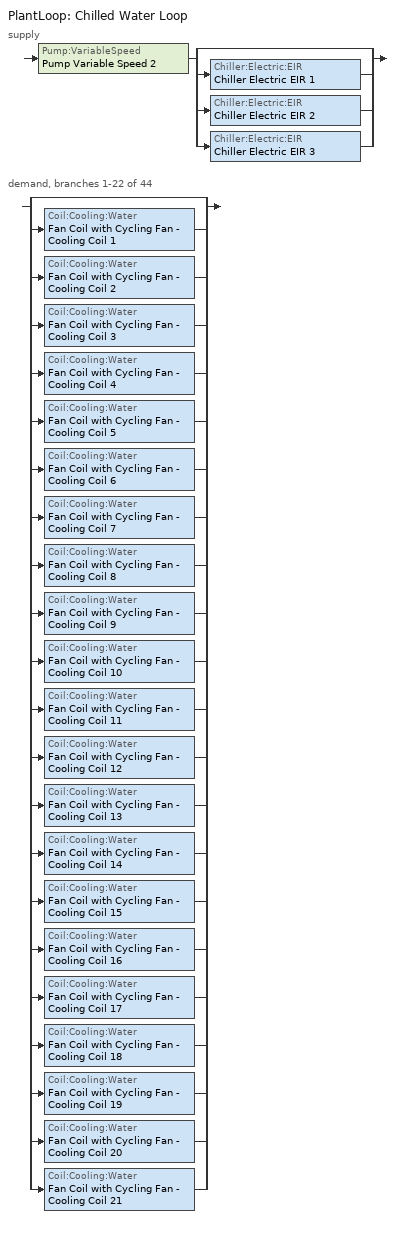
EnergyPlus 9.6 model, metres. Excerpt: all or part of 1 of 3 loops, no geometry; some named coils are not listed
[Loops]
PlantLoop 'Chilled Water Loop'
 supply: Pump:VariableSpeed 'Pump Variable Speed 2' > split
  | bypass
  | Chiller:Electric:EIR 'Chiller Electric EIR 1'
  | Chiller:Electric:EIR 'Chiller Electric EIR 2'
  | Chiller:Electric:EIR 'Chiller Electric EIR 3'
 demand, branches 1-22 of 44: split
  | bypass
  | Coil:Cooling:Water 'Fan Coil with Cycling Fan - Cooling Coil 1'
  | Coil:Cooling:Water 'Fan Coil with Cycling Fan - Cooling Coil 2'
  | Coil:Cooling:Water 'Fan Coil with Cycling Fan - Cooling Coil 3'
  | Coil:Cooling:Water 'Fan Coil with Cycling Fan - Cooling Coil 4'
  | Coil:Cooling:Water 'Fan Coil with Cycling Fan - Cooling Coil 5'
  | Coil:Cooling:Water 'Fan Coil with Cycling Fan - Cooling Coil 6'
  | Coil:Cooling:Water 'Fan Coil with Cycling Fan - Cooling Coil 7'
  | Coil:Cooling:Water 'Fan Coil with Cycling Fan - Cooling Coil 8'
  | Coil:Cooling:Water 'Fan Coil with Cycling Fan - Cooling Coil 9'
  | Coil:Cooling:Water 'Fan Coil with Cycling Fan - Cooling Coil 10'
  | Coil:Cooling:Water 'Fan Coil with Cycling Fan - Cooling Coil 11'
  | Coil:Cooling:Water 'Fan Coil with Cycling Fan - Cooling Coil 12'
  | Coil:Cooling:Water 'Fan Coil with Cycling Fan - Cooling Coil 13'
  | Coil:Cooling:Water 'Fan Coil with Cycling Fan - Cooling Coil 14'
  | Coil:Cooling:Water 'Fan Coil with Cycling Fan - Cooling Coil 15'
  | Coil:Cooling:Water 'Fan Coil with Cycling Fan - Cooling Coil 16'
  | Coil:Cooling:Water 'Fan Coil with Cycling Fan - Cooling Coil 17'
  | Coil:Cooling:Water 'Fan Coil with Cycling Fan - Cooling Coil 18'
  | Coil:Cooling:Water 'Fan Coil with Cycling Fan - Cooling Coil 19'
  | Coil:Cooling:Water 'Fan Coil with Cycling Fan - Cooling Coil 20'
  | Coil:Cooling:Water 'Fan Coil with Cycling Fan - Cooling Coil 21'
[ZoneControl:Thermostat] Temperature Difference Between Cutout And Setpoint deltaC=0
Name | Zone or ZoneList | Control Type Schedule | Control 1
Thermal Zone 1 Thermostat | Thermal Zone 1 | Thermal Zone 1 Thermostat Schedule | Thermostat Setpoint Dual Setpoint 1
Thermal Zone 2 Thermostat | Thermal Zone 2 | Thermal Zone 2 Thermostat Schedule | Thermostat Setpoint Dual Setpoint 2
Thermal Zone 3 Thermostat | Thermal Zone 3 | Thermal Zone 3 Thermostat Schedule | Thermostat Setpoint Dual Setpoint 3
Thermal Zone 4 Thermostat | Thermal Zone 4 | Thermal Zone 4 Thermostat Schedule | Thermostat Setpoint Dual Setpoint 4
Thermal Zone 5 Thermostat | Thermal Zone 5 | Thermal Zone 5 Thermostat Schedule | Thermostat Setpoint Dual Setpoint 5
Thermal Zone 6 Thermostat | Thermal Zone 6 | Thermal Zone 6 Thermostat Schedule | Thermostat Setpoint Dual Setpoint 6
Thermal Zone 7 Thermostat | Thermal Zone 7 | Thermal Zone 7 Thermostat Schedule | Thermostat Setpoint Dual Setpoint 7
Thermal Zone 8 Thermostat | Thermal Zone 8 | Thermal Zone 8 Thermostat Schedule | Thermostat Setpoint Dual Setpoint 8
Thermal Zone 9 Thermostat | Thermal Zone 9 | Thermal Zone 9 Thermostat Schedule | Thermostat Setpoint Dual Setpoint 9
Thermal Zone 10 Thermostat | Thermal Zone 10 | Thermal Zone 10 Thermostat Schedule | Thermostat Setpoint Dual Setpoint 10
Thermal Zone 11 Thermostat | Thermal Zone 11 | Thermal Zone 11 Thermostat Schedule | Thermostat Setpoint Dual Setpoint 11
Thermal Zone 12 Thermostat | Thermal Zone 12 | Thermal Zone 12 Thermostat Schedule | Thermostat Setpoint Dual Setpoint 12
Thermal Zone 13 Thermostat | Thermal Zone 13 | Thermal Zone 13 Thermostat Schedule | Thermostat Setpoint Dual Setpoint 13
Thermal Zone 14 Thermostat | Thermal Zone 14 | Thermal Zone 14 Thermostat Schedule | Thermostat Setpoint Dual Setpoint 14
Thermal Zone 15 Thermostat | Thermal Zone 15 | Thermal Zone 15 Thermostat Schedule | Thermostat Setpoint Dual Setpoint 15
Thermal Zone 16 Thermostat | Thermal Zone 16 | Thermal Zone 16 Thermostat Schedule | Thermostat Setpoint Dual Setpoint 16
Thermal Zone 17 Thermostat | Thermal Zone 17 | Thermal Zone 17 Thermostat Schedule | Thermostat Setpoint Dual Setpoint 17
Thermal Zone 18 Thermostat | Thermal Zone 18 | Thermal Zone 18 Thermostat Schedule | Thermostat Setpoint Dual Setpoint 18
Thermal Zone 19 Thermostat | Thermal Zone 19 | Thermal Zone 19 Thermostat Schedule | Thermostat Setpoint Dual Setpoint 19
Thermal Zone 20 Thermostat | Thermal Zone 20 | Thermal Zone 20 Thermostat Schedule | Thermostat Setpoint Dual Setpoint 20
Thermal Zone 21 Thermostat | Thermal Zone 21 | Thermal Zone 21 Thermostat Schedule | Thermostat Setpoint Dual Setpoint 21
[ThermostatSetpoint:DualSetpoint]
Name | Heating Setpoint Temperature Schedule | Cooling Setpoint Temperature Schedule
Thermostat Setpoint Dual Setpoint 1 | HtgSetp 1 | ClgSetp 1
Thermostat Setpoint Dual Setpoint 2 | HtgSetp 2 | ClgSetp 2
Thermostat Setpoint Dual Setpoint 3 | HtgSetp 3 | ClgSetp 3
Thermostat Setpoint Dual Setpoint 4 | HtgSetp 4 | ClgSetp 4
Thermostat Setpoint Dual Setpoint 5 | HtgSetp 5 | ClgSetp 5
Thermostat Setpoint Dual Setpoint 6 | HtgSetp 6 | ClgSetp 6
Thermostat Setpoint Dual Setpoint 7 | HtgSetp 7 | ClgSetp 7
Thermostat Setpoint Dual Setpoint 8 | HtgSetp 8 | ClgSetp 8
Thermostat Setpoint Dual Setpoint 9 | HtgSetp 9 | ClgSetp 9
Thermostat Setpoint Dual Setpoint 10 | HtgSetp 10 | ClgSetp 10
Thermostat Setpoint Dual Setpoint 11 | HtgSetp 11 | ClgSetp 11
Thermostat Setpoint Dual Setpoint 12 | HtgSetp 12 | ClgSetp 12
Thermostat Setpoint Dual Setpoint 13 | HtgSetp 13 | ClgSetp 13
Thermostat Setpoint Dual Setpoint 14 | HtgSetp 14 | ClgSetp 14
Thermostat Setpoint Dual Setpoint 15 | HtgSetp 15 | ClgSetp 15
Thermostat Setpoint Dual Setpoint 16 | HtgSetp 16 | ClgSetp 16
Thermostat Setpoint Dual Setpoint 17 | HtgSetp 17 | ClgSetp 17
Thermostat Setpoint Dual Setpoint 18 | HtgSetp 18 | ClgSetp 18
Thermostat Setpoint Dual Setpoint 19 | HtgSetp 19 | ClgSetp 19
Thermostat Setpoint Dual Setpoint 20 | HtgSetp 20 | ClgSetp 20
Thermostat Setpoint Dual Setpoint 21 | HtgSetp 21 | ClgSetp 21
[Fan:OnOff] Availability Schedule=Always On Discrete hvac_library; Fan Total Efficiency=0.82; Pressure Rise Pa=500; Maximum Flow Rate m3/s=Autosize; Motor Efficiency=0.8; Motor In Airstream Fraction=1; Fan Power Ratio Function of Speed Ratio Curve=Fan On Off Power Curve 12; Fan Efficiency Ratio Function of Speed Ratio Curve=Fan On Off Efficiency Curve 12
Fan Coil with Cycling Fan - Fan 1; Fan Coil with Cycling Fan - Fan 2; Fan Coil with Cycling Fan - Fan 3; Fan Coil with Cycling Fan - Fan 4; Fan Coil with Cycling Fan - Fan 5; Fan Coil with Cycling Fan - Fan 6; Fan Coil with Cycling Fan - Fan 7; Fan Coil with Cycling Fan - Fan 8; Fan Coil with Cycling Fan - Fan 9; Fan Coil with Cycling Fan - Fan 10; Fan Coil with Cycling Fan - Fan 11; Fan Coil with Cycling Fan - Fan 12; Fan Coil with Cycling Fan - Fan 13; Fan Coil with Cycling Fan - Fan 14; Fan Coil with Cycling Fan - Fan 15; Fan Coil with Cycling Fan - Fan 16; Fan Coil with Cycling Fan - Fan 17; Fan Coil with Cycling Fan - Fan 18; Fan Coil with Cycling Fan - Fan 19; Fan Coil with Cycling Fan - Fan 20; Fan Coil with Cycling Fan - Fan 21
[Coil:Cooling:Water] Availability Schedule=Always On Discrete hvac_library; Design Water Flow Rate m3/s=Autosize; Design Air Flow Rate m3/s=Autosize; Design Inlet Water Temperature C=Autosize; Design Inlet Air Temperature C=Autosize; Design Outlet Air Temperature C=Autosize; Design Inlet Air Humidity Ratio kgWater/kgDryAir=Autosize; Design Outlet Air Humidity Ratio kgWater/kgDryAir=Autosize; Type of Analysis=SimpleAnalysis; Heat Exchanger Configuration=CrossFlow
Fan Coil with Cycling Fan - Cooling Coil 1; Fan Coil with Cycling Fan - Cooling Coil 2; Fan Coil with Cycling Fan - Cooling Coil 3; Fan Coil with Cycling Fan - Cooling Coil 4; Fan Coil with Cycling Fan - Cooling Coil 5; Fan Coil with Cycling Fan - Cooling Coil 6; Fan Coil with Cycling Fan - Cooling Coil 7; Fan Coil with Cycling Fan - Cooling Coil 8; Fan Coil with Cycling Fan - Cooling Coil 9; Fan Coil with Cycling Fan - Cooling Coil 10; Fan Coil with Cycling Fan - Cooling Coil 11; Fan Coil with Cycling Fan - Cooling Coil 12; Fan Coil with Cycling Fan - Cooling Coil 13; Fan Coil with Cycling Fan - Cooling Coil 14; Fan Coil with Cycling Fan - Cooling Coil 15; Fan Coil with Cycling Fan - Cooling Coil 16; Fan Coil with Cycling Fan - Cooling Coil 17; Fan Coil with Cycling Fan - Cooling Coil 18; Fan Coil with Cycling Fan - Cooling Coil 19; Fan Coil with Cycling Fan - Cooling Coil 20; Fan Coil with Cycling Fan - Cooling Coil 21
[ZoneHVAC:FourPipeFanCoil] Availability Schedule=Always On Discrete hvac_library; Capacity Control Method=CyclingFan; Maximum Supply Air Flow Rate m3/s=Autosize; Maximum Outdoor Air Flow Rate m3/s=Autosize; Maximum Cold Water Flow Rate m3/s=Autosize; Maximum Hot Water Flow Rate m3/s=Autosize; Minimum Supply Air Temperature in Cooling Mode C=Autosize; Maximum Supply Air Temperature in Heating Mode C=Autosize
Name | Supply Air Fan | Cooling Coil | Heating Coil
Fan Coil with Cycling Fan 1 | Fan Coil with Cycling Fan - Fan 1 | Fan Coil with Cycling Fan - Cooling Coil 1 | Fan Coil with Cycling Fan - Heating Coil 1
Fan Coil with Cycling Fan 2 | Fan Coil with Cycling Fan - Fan 2 | Fan Coil with Cycling Fan - Cooling Coil 2 | Fan Coil with Cycling Fan - Heating Coil 2
Fan Coil with Cycling Fan 3 | Fan Coil with Cycling Fan - Fan 3 | Fan Coil with Cycling Fan - Cooling Coil 3 | Fan Coil with Cycling Fan - Heating Coil 3
Fan Coil with Cycling Fan 4 | Fan Coil with Cycling Fan - Fan 4 | Fan Coil with Cycling Fan - Cooling Coil 4 | Fan Coil with Cycling Fan - Heating Coil 4
Fan Coil with Cycling Fan 5 | Fan Coil with Cycling Fan - Fan 5 | Fan Coil with Cycling Fan - Cooling Coil 5 | Fan Coil with Cycling Fan - Heating Coil 5
Fan Coil with Cycling Fan 6 | Fan Coil with Cycling Fan - Fan 6 | Fan Coil with Cycling Fan - Cooling Coil 6 | Fan Coil with Cycling Fan - Heating Coil 6
Fan Coil with Cycling Fan 7 | Fan Coil with Cycling Fan - Fan 7 | Fan Coil with Cycling Fan - Cooling Coil 7 | Fan Coil with Cycling Fan - Heating Coil 7
Fan Coil with Cycling Fan 8 | Fan Coil with Cycling Fan - Fan 8 | Fan Coil with Cycling Fan - Cooling Coil 8 | Fan Coil with Cycling Fan - Heating Coil 8
Fan Coil with Cycling Fan 9 | Fan Coil with Cycling Fan - Fan 9 | Fan Coil with Cycling Fan - Cooling Coil 9 | Fan Coil with Cycling Fan - Heating Coil 9
Fan Coil with Cycling Fan 10 | Fan Coil with Cycling Fan - Fan 10 | Fan Coil with Cycling Fan - Cooling Coil 10 | Fan Coil with Cycling Fan - Heating Coil 10
Fan Coil with Cycling Fan 11 | Fan Coil with Cycling Fan - Fan 11 | Fan Coil with Cycling Fan - Cooling Coil 11 | Fan Coil with Cycling Fan - Heating Coil 11
Fan Coil with Cycling Fan 12 | Fan Coil with Cycling Fan - Fan 12 | Fan Coil with Cycling Fan - Cooling Coil 12 | Fan Coil with Cycling Fan - Heating Coil 12
Fan Coil with Cycling Fan 13 | Fan Coil with Cycling Fan - Fan 13 | Fan Coil with Cycling Fan - Cooling Coil 13 | Fan Coil with Cycling Fan - Heating Coil 13
Fan Coil with Cycling Fan 14 | Fan Coil with Cycling Fan - Fan 14 | Fan Coil with Cycling Fan - Cooling Coil 14 | Fan Coil with Cycling Fan - Heating Coil 14
Fan Coil with Cycling Fan 15 | Fan Coil with Cycling Fan - Fan 15 | Fan Coil with Cycling Fan - Cooling Coil 15 | Fan Coil with Cycling Fan - Heating Coil 15
Fan Coil with Cycling Fan 16 | Fan Coil with Cycling Fan - Fan 16 | Fan Coil with Cycling Fan - Cooling Coil 16 | Fan Coil with Cycling Fan - Heating Coil 16
Fan Coil with Cycling Fan 17 | Fan Coil with Cycling Fan - Fan 17 | Fan Coil with Cycling Fan - Cooling Coil 17 | Fan Coil with Cycling Fan - Heating Coil 17
Fan Coil with Cycling Fan 18 | Fan Coil with Cycling Fan - Fan 18 | Fan Coil with Cycling Fan - Cooling Coil 18 | Fan Coil with Cycling Fan - Heating Coil 18
Fan Coil with Cycling Fan 19 | Fan Coil with Cycling Fan - Fan 19 | Fan Coil with Cycling Fan - Cooling Coil 19 | Fan Coil with Cycling Fan - Heating Coil 19
Fan Coil with Cycling Fan 20 | Fan Coil with Cycling Fan - Fan 20 | Fan Coil with Cycling Fan - Cooling Coil 20 | Fan Coil with Cycling Fan - Heating Coil 20
Fan Coil with Cycling Fan 21 | Fan Coil with Cycling Fan - Fan 21 | Fan Coil with Cycling Fan - Cooling Coil 21 | Fan Coil with Cycling Fan - Heating Coil 21
[Zone equipment]
Thermal Zone 1: Fan Coil with Cycling Fan 1
Thermal Zone 2: Fan Coil with Cycling Fan 2
Thermal Zone 3: Fan Coil with Cycling Fan 3
Thermal Zone 4: Fan Coil with Cycling Fan 4
Thermal Zone 5: Fan Coil with Cycling Fan 5
Thermal Zone 6: Fan Coil with Cycling Fan 6
Thermal Zone 7: Fan Coil with Cycling Fan 7
Thermal Zone 8: Fan Coil with Cycling Fan 8
Thermal Zone 9: Fan Coil with Cycling Fan 9
Thermal Zone 10: Fan Coil with Cycling Fan 10
Thermal Zone 11: Fan Coil with Cycling Fan 11
Thermal Zone 12: Fan Coil with Cycling Fan 12
Thermal Zone 13: Fan Coil with Cycling Fan 13
Thermal Zone 14: Fan Coil with Cycling Fan 14
Thermal Zone 15: Fan Coil with Cycling Fan 15
Thermal Zone 16: Fan Coil with Cycling Fan 16
Thermal Zone 17: Fan Coil with Cycling Fan 17
Thermal Zone 18: Fan Coil with Cycling Fan 18
Thermal Zone 19: Fan Coil with Cycling Fan 19
Thermal Zone 20: Fan Coil with Cycling Fan 20
Thermal Zone 21: Fan Coil with Cycling Fan 21
[Sizing:Zone] Zone Cooling Design Supply Air Temperature Input Method=SupplyAirTemperature; Zone Cooling Design Supply Air Temperature C=14.8; Zone Cooling Design Supply Air Temperature Difference deltaC=11.11; Zone Heating Design Supply Air Temperature Input Method=SupplyAirTemperature; Zone Heating Design Supply Air Temperature C=42.9; Zone Heating Design Supply Air Temperature Difference deltaC=11.11; Zone Cooling Design Supply Air Humidity Ratio kgWater/kgDryAir=0.0085; Zone Heating Design Supply Air Humidity Ratio kgWater/kgDryAir=0.008; Cooling Design Air Flow Method=DesignDay; Cooling Design Air Flow Rate m3/s=0; Cooling Minimum Air Flow per Zone Floor Area m3/s-m2=0.000762; Cooling Minimum Air Flow m3/s=0; Cooling Minimum Air Flow Fraction=0; Heating Design Air Flow Method=DesignDay; Heating Design Air Flow Rate m3/s=0; Heating Maximum Air Flow per Zone Floor Area m3/s-m2=0.002032; Heating Maximum Air Flow m3/s=0.141576; Heating Maximum Air Flow Fraction=0.3; Account for Dedicated Outdoor Air System=No
Name | Design Specification Outdoor Air Object
Thermal Zone 1 | Ventilation 1
Thermal Zone 2 | Ventilation 2
Thermal Zone 3 | Ventilation 3
Thermal Zone 4 | Ventilation 4
Thermal Zone 5 | Ventilation 5
Thermal Zone 6 | Ventilation 6
Thermal Zone 7 | Ventilation 7
Thermal Zone 8 | Ventilation 8
Thermal Zone 9 | Ventilation 9
Thermal Zone 10 | Ventilation 10
Thermal Zone 11 | Ventilation 11
Thermal Zone 12 | Ventilation 12
Thermal Zone 13 | Ventilation 13
Thermal Zone 14 | Ventilation 14
Thermal Zone 15 | Ventilation 15
Thermal Zone 16 | Ventilation 16
Thermal Zone 17 | Ventilation 17
Thermal Zone 18 | Ventilation 18
Thermal Zone 19 | Ventilation 19
Thermal Zone 20 | Ventilation 20
Thermal Zone 21 | Ventilation 21
[DesignSpecification:OutdoorAir] Outdoor Air Method=Sum; Outdoor Air Flow per Person m3/s-person=0; Outdoor Air Flow per Zone Floor Area m3/s-m2=0; Outdoor Air Flow per Zone m3/s=0; Outdoor Air Flow Air Changes per Hour 1/hr=1.6
Ventilation 1; Ventilation 2; Ventilation 3; Ventilation 4; Ventilation 5; Ventilation 6; Ventilation 7; Ventilation 8; Ventilation 9; Ventilation 10; Ventilation 11; Ventilation 12; Ventilation 13; Ventilation 14; Ventilation 15; Ventilation 16; Ventilation 17; Ventilation 18; Ventilation 19; Ventilation 20; Ventilation 21
[Chiller:Electric:EIR] Reference Capacity W=Autosize; Reference Leaving Chilled Water Temperature C=6.67; Reference Entering Condenser Fluid Temperature C=29.4; Reference Chilled Water Flow Rate m3/s=Autosize; Reference Condenser Fluid Flow Rate m3/s=Autosize; Cooling Capacity Function of Temperature Curve=Curve Biquadratic 1; Electric Input to Cooling Output Ratio Function of Temperature Curve=Curve Biquadratic 2; Electric Input to Cooling Output Ratio Function of Part Load Ratio Curve=Curve Quadratic 1; Minimum Part Load Ratio=0.1; Maximum Part Load Ratio=1; Optimum Part Load Ratio=1; Minimum Unloading Ratio=0.2; Condenser Type=WaterCooled; Condenser Fan Power Ratio W/W=0; Fraction of Compressor Electric Consumption Rejected by Condenser=1; Leaving Chilled Water Lower Temperature Limit C=2; Chiller Flow Mode=NotModulated; Sizing Factor=1; Basin Heater Capacity W/K=0; Basin Heater Setpoint Temperature C=10; Condenser Heat Recovery Relative Capacity Fraction=1
Name | Reference COP W/W
Chiller Electric EIR 1 | 3.5
Chiller Electric EIR 2 | 4.5
Chiller Electric EIR 3 | 5.5
[PlantEquipmentList]
Chilled Water Loop Cooling Equipment List: Chiller:Electric:EIR, Chiller Electric EIR 1, Chiller:Electric:EIR, Chiller Electric EIR 2, Chiller:Electric:EIR, Chiller Electric EIR 3
[PlantLoop]
Chilled Water Loop: Fluid Type=Water; Plant Equipment Operation Scheme=Chilled Water Loop Operation Schemes; Maximum Loop Temperature C=100; Minimum Loop Temperature C=0; Maximum Loop Flow Rate m3/s=Autosize; Minimum Loop Flow Rate m3/s=0; Plant Loop Volume m3=Autocalculate; Load Distribution Scheme=Optimal; Plant Loop Demand Calculation Scheme=SingleSetpoint
[Sizing:Plant]
Chilled Water Loop: Loop Type=Cooling; Design Loop Exit Temperature C=6.7; Loop Design Temperature Difference deltaC=6.7; Sizing Option=NonCoincident; Zone Timesteps in Averaging Window=1; Coincident Sizing Factor Mode=None
[Pump:VariableSpeed]
Pump Variable Speed 2: Design Maximum Flow Rate m3/s=Autosize; Design Pump Head Pa=179352; Design Power Consumption W=Autosize; Motor Efficiency=0.8; Fraction of Motor Inefficiencies to Fluid Stream=0; Coefficient 1 of the Part Load Performance Curve=0; Coefficient 2 of the Part Load Performance Curve=1; Coefficient 3 of the Part Load Performance Curve=0; Coefficient 4 of the Part Load Performance Curve=0; Design Minimum Flow Rate m3/s=0; Pump Control Type=Intermittent; Skin Loss Radiative Fraction=0.5; Design Power Sizing Method=PowerPerFlowPerPressure; Design Electric Power per Unit Flow Rate W/(m3/s)=348701.1; Design Shaft Power per Unit Flow Rate per Unit Head W/((m3/s)-Pa)=1.28205; Design Minimum Flow Rate Fraction=0
[SetpointManager:Scheduled]
Setpoint Manager Scheduled Chilled Water Duck: Control Variable=Temperature; Schedule=Chilled_Water_Temperature; Setpoint Node or NodeList=Node Chilled Water Deck Supply
[PlantEquipmentOperationSchemes]
Chilled Water Loop Operation Schemes: Control Scheme Object Type 1=PlantEquipmentOperation:CoolingLoad; Control Scheme Name 1=Chilled Water Loop Cooling Operation Scheme; Control Scheme Schedule Name 1=Always On Discrete
[PlantEquipmentOperation:CoolingLoad]
Chilled Water Loop Cooling Operation Scheme: Load Range Lower Limit 1=0; Load Range Upper Limit 1=1000000000; Range Equipment List Name 1=Chilled Water Loop Cooling Equipment List
[Schedule:Day:Interval]
HtgSetp Summer Design Day 1; HtgSetp Summer Design Day 2; HtgSetp Summer Design Day 3; HtgSetp Summer Design Day 4; HtgSetp Summer Design Day 5; HtgSetp Summer Design Day 6; HtgSetp Summer Design Day 7; HtgSetp Summer Design Day 8; HtgSetp Summer Design Day 9; HtgSetp Summer Design Day 10; HtgSetp Summer Design Day 11; HtgSetp Summer Design Day 12; HtgSetp Summer Design Day 13; HtgSetp Summer Design Day 14; HtgSetp Summer Design Day 15; HtgSetp Summer Design Day 16; HtgSetp Summer Design Day 17; HtgSetp Summer Design Day 18; HtgSetp Summer Design Day 19; HtgSetp Summer Design Day 20; HtgSetp Summer Design Day 21: No, 24:00, 15.6
HtgSetp Winter Design Day 1; HtgSetp Winter Design Day 2; HtgSetp Winter Design Day 3; HtgSetp Winter Design Day 4; HtgSetp Winter Design Day 5; HtgSetp Winter Design Day 6; HtgSetp Winter Design Day 7; HtgSetp Winter Design Day 8; HtgSetp Winter Design Day 9; HtgSetp Winter Design Day 10; HtgSetp Winter Design Day 11; HtgSetp Winter Design Day 12; HtgSetp Winter Design Day 13; HtgSetp Winter Design Day 14; HtgSetp Winter Design Day 15; HtgSetp Winter Design Day 16; HtgSetp Winter Design Day 17; HtgSetp Winter Design Day 18; HtgSetp Winter Design Day 19; HtgSetp Winter Design Day 20; HtgSetp Winter Design Day 21: No, 24:00, 21
ClgSetp Summer Design Day 1; ClgSetp Summer Design Day 2; ClgSetp Summer Design Day 3; ClgSetp Summer Design Day 4; ClgSetp Summer Design Day 5; ClgSetp Summer Design Day 6; ClgSetp Summer Design Day 7; ClgSetp Summer Design Day 8; ClgSetp Summer Design Day 9; ClgSetp Summer Design Day 10; ClgSetp Summer Design Day 11; ClgSetp Summer Design Day 12; ClgSetp Summer Design Day 13; ClgSetp Summer Design Day 14; ClgSetp Summer Design Day 15; ClgSetp Summer Design Day 16; ClgSetp Summer Design Day 17; ClgSetp Summer Design Day 18; ClgSetp Summer Design Day 19; ClgSetp Summer Design Day 20; ClgSetp Summer Design Day 21: No, 06:00, 26.7, 22:00, 24, 24:00, 26.7
ClgSetp Winter Design Day 1; ClgSetp Winter Design Day 2; ClgSetp Winter Design Day 3; ClgSetp Winter Design Day 4; ClgSetp Winter Design Day 5; ClgSetp Winter Design Day 6; ClgSetp Winter Design Day 7; ClgSetp Winter Design Day 8; ClgSetp Winter Design Day 9; ClgSetp Winter Design Day 10; ClgSetp Winter Design Day 11; ClgSetp Winter Design Day 12; ClgSetp Winter Design Day 13; ClgSetp Winter Design Day 14; ClgSetp Winter Design Day 15; ClgSetp Winter Design Day 16; ClgSetp Winter Design Day 17; ClgSetp Winter Design Day 18; ClgSetp Winter Design Day 19; ClgSetp Winter Design Day 20; ClgSetp Winter Design Day 21: No, 24:00, 26.7
ClgSetp Default Schedule 1; ClgSetp Default Schedule 2; ClgSetp Default Schedule 3; ClgSetp Default Schedule 4; ClgSetp Default Schedule 5; ClgSetp Default Schedule 6; ClgSetp Default Schedule 7; ClgSetp Default Schedule 8; ClgSetp Default Schedule 9; ClgSetp Default Schedule 10; ClgSetp Default Schedule 11: Temperature 37, No, 01:00, 26, 02:00, 26, 03:00, 26, 04:00, 26, 05:00, 26, 06:00, 26, 07:00, 24, 08:00, 24, 09:00, 24, 10:00, 24, 11:00, 24, 12:00, 24, 13:00, 24, 14:00, 24, 15:00, 24, 16:00, 24, 17:00, 24, 18:00, 24, 19:00, 26, 20:00, 26, 21:00, 26, 22:00, 26, 23:00, 26, 24:00, 26
HtgSetp Default Schedule 1; HtgSetp Default Schedule 2; HtgSetp Default Schedule 3; HtgSetp Default Schedule 4; HtgSetp Default Schedule 5; HtgSetp Default Schedule 6; HtgSetp Default Schedule 7; HtgSetp Default Schedule 8; HtgSetp Default Schedule 9; HtgSetp Default Schedule 10; HtgSetp Default Schedule 11: Temperature 36, No, 01:00, 18, 02:00, 18, 03:00, 18, 04:00, 18, 05:00, 18, 06:00, 18, 07:00, 20, 08:00, 20, 09:00, 20, 10:00, 20, 11:00, 20, 12:00, 20, 13:00, 20, 14:00, 20, 15:00, 20, 16:00, 20, 17:00, 20, 18:00, 20, 19:00, 18, 20:00, 18, 21:00, 18, 22:00, 18, 23:00, 18, 24:00, 18
ClgSetp Default Schedule 12; ClgSetp Default Schedule 13; ClgSetp Default Schedule 14; ClgSetp Default Schedule 15; ClgSetp Default Schedule 16; ClgSetp Default Schedule 17; ClgSetp Default Schedule 18; ClgSetp Default Schedule 19; ClgSetp Default Schedule 20; ClgSetp Default Schedule 21: Temperature 37, No, 01:00, 27, 02:00, 27, 03:00, 27, 04:00, 27, 05:00, 27, 06:00, 27, 07:00, 27, 08:00, 27, 09:00, 25, 10:00, 25, 11:00, 25, 12:00, 25, 13:00, 25, 14:00, 25, 15:00, 25, 16:00, 25, 17:00, 25, 18:00, 25, 19:00, 25, 20:00, 25, 21:00, 27, 22:00, 27, 23:00, 27, 24:00, 27
HtgSetp Default Schedule 12; HtgSetp Default Schedule 13; HtgSetp Default Schedule 14; HtgSetp Default Schedule 15; HtgSetp Default Schedule 16; HtgSetp Default Schedule 17; HtgSetp Default Schedule 18; HtgSetp Default Schedule 19; HtgSetp Default Schedule 20; HtgSetp Default Schedule 21: Temperature 36, No, 01:00, 18, 02:00, 18, 03:00, 18, 04:00, 18, 05:00, 18, 06:00, 18, 07:00, 18, 08:00, 18, 09:00, 21, 10:00, 21, 11:00, 21, 12:00, 21, 13:00, 21, 14:00, 21, 15:00, 21, 16:00, 21, 17:00, 21, 18:00, 21, 19:00, 21, 20:00, 21, 21:00, 18, 22:00, 18, 23:00, 18, 24:00, 18
Chilled_Water_Temperature_Default; Chilled_Water_Temperature_Summer_Design_Day; Chilled_Water_Temperature_Winter_Design_Day: No, 24:00, 6.7
[Schedule:Week:Daily]
HtgSetp 1 Week Rule - Jan1-Dec31: HtgSetp Default Schedule 1, HtgSetp Default Schedule 1, HtgSetp Default Schedule 1, HtgSetp Default Schedule 1, HtgSetp Default Schedule 1, HtgSetp Default Schedule 1, HtgSetp Default Schedule 1, HtgSetp Default Schedule 1, HtgSetp Summer Design Day 1, HtgSetp Winter Design Day 1, HtgSetp Default Schedule 1, HtgSetp Default Schedule 1
ClgSetp 1 Week Rule - Jan1-Dec31: ClgSetp Default Schedule 1, ClgSetp Default Schedule 1, ClgSetp Default Schedule 1, ClgSetp Default Schedule 1, ClgSetp Default Schedule 1, ClgSetp Default Schedule 1, ClgSetp Default Schedule 1, ClgSetp Default Schedule 1, ClgSetp Summer Design Day 1, ClgSetp Winter Design Day 1, ClgSetp Default Schedule 1, ClgSetp Default Schedule 1
HtgSetp 2 Week Rule - Jan1-Dec31: HtgSetp Default Schedule 2, HtgSetp Default Schedule 2, HtgSetp Default Schedule 2, HtgSetp Default Schedule 2, HtgSetp Default Schedule 2, HtgSetp Default Schedule 2, HtgSetp Default Schedule 2, HtgSetp Default Schedule 2, HtgSetp Summer Design Day 2, HtgSetp Winter Design Day 2, HtgSetp Default Schedule 2, HtgSetp Default Schedule 2
ClgSetp 2 Week Rule - Jan1-Dec31: ClgSetp Default Schedule 2, ClgSetp Default Schedule 2, ClgSetp Default Schedule 2, ClgSetp Default Schedule 2, ClgSetp Default Schedule 2, ClgSetp Default Schedule 2, ClgSetp Default Schedule 2, ClgSetp Default Schedule 2, ClgSetp Summer Design Day 2, ClgSetp Winter Design Day 2, ClgSetp Default Schedule 2, ClgSetp Default Schedule 2
HtgSetp 3 Week Rule - Jan1-Dec31: HtgSetp Default Schedule 3, HtgSetp Default Schedule 3, HtgSetp Default Schedule 3, HtgSetp Default Schedule 3, HtgSetp Default Schedule 3, HtgSetp Default Schedule 3, HtgSetp Default Schedule 3, HtgSetp Default Schedule 3, HtgSetp Summer Design Day 3, HtgSetp Winter Design Day 3, HtgSetp Default Schedule 3, HtgSetp Default Schedule 3
ClgSetp 3 Week Rule - Jan1-Dec31: ClgSetp Default Schedule 3, ClgSetp Default Schedule 3, ClgSetp Default Schedule 3, ClgSetp Default Schedule 3, ClgSetp Default Schedule 3, ClgSetp Default Schedule 3, ClgSetp Default Schedule 3, ClgSetp Default Schedule 3, ClgSetp Summer Design Day 3, ClgSetp Winter Design Day 3, ClgSetp Default Schedule 3, ClgSetp Default Schedule 3
HtgSetp 4 Week Rule - Jan1-Dec31: HtgSetp Default Schedule 4, HtgSetp Default Schedule 4, HtgSetp Default Schedule 4, HtgSetp Default Schedule 4, HtgSetp Default Schedule 4, HtgSetp Default Schedule 4, HtgSetp Default Schedule 4, HtgSetp Default Schedule 4, HtgSetp Summer Design Day 4, HtgSetp Winter Design Day 4, HtgSetp Default Schedule 4, HtgSetp Default Schedule 4
ClgSetp 4 Week Rule - Jan1-Dec31: ClgSetp Default Schedule 4, ClgSetp Default Schedule 4, ClgSetp Default Schedule 4, ClgSetp Default Schedule 4, ClgSetp Default Schedule 4, ClgSetp Default Schedule 4, ClgSetp Default Schedule 4, ClgSetp Default Schedule 4, ClgSetp Summer Design Day 4, ClgSetp Winter Design Day 4, ClgSetp Default Schedule 4, ClgSetp Default Schedule 4
HtgSetp 5 Week Rule - Jan1-Dec31: HtgSetp Default Schedule 5, HtgSetp Default Schedule 5, HtgSetp Default Schedule 5, HtgSetp Default Schedule 5, HtgSetp Default Schedule 5, HtgSetp Default Schedule 5, HtgSetp Default Schedule 5, HtgSetp Default Schedule 5, HtgSetp Summer Design Day 5, HtgSetp Winter Design Day 5, HtgSetp Default Schedule 5, HtgSetp Default Schedule 5
ClgSetp 5 Week Rule - Jan1-Dec31: ClgSetp Default Schedule 5, ClgSetp Default Schedule 5, ClgSetp Default Schedule 5, ClgSetp Default Schedule 5, ClgSetp Default Schedule 5, ClgSetp Default Schedule 5, ClgSetp Default Schedule 5, ClgSetp Default Schedule 5, ClgSetp Summer Design Day 5, ClgSetp Winter Design Day 5, ClgSetp Default Schedule 5, ClgSetp Default Schedule 5
HtgSetp 6 Week Rule - Jan1-Dec31: HtgSetp Default Schedule 6, HtgSetp Default Schedule 6, HtgSetp Default Schedule 6, HtgSetp Default Schedule 6, HtgSetp Default Schedule 6, HtgSetp Default Schedule 6, HtgSetp Default Schedule 6, HtgSetp Default Schedule 6, HtgSetp Summer Design Day 6, HtgSetp Winter Design Day 6, HtgSetp Default Schedule 6, HtgSetp Default Schedule 6
ClgSetp 6 Week Rule - Jan1-Dec31: ClgSetp Default Schedule 6, ClgSetp Default Schedule 6, ClgSetp Default Schedule 6, ClgSetp Default Schedule 6, ClgSetp Default Schedule 6, ClgSetp Default Schedule 6, ClgSetp Default Schedule 6, ClgSetp Default Schedule 6, ClgSetp Summer Design Day 6, ClgSetp Winter Design Day 6, ClgSetp Default Schedule 6, ClgSetp Default Schedule 6
HtgSetp 7 Week Rule - Jan1-Dec31: HtgSetp Default Schedule 7, HtgSetp Default Schedule 7, HtgSetp Default Schedule 7, HtgSetp Default Schedule 7, HtgSetp Default Schedule 7, HtgSetp Default Schedule 7, HtgSetp Default Schedule 7, HtgSetp Default Schedule 7, HtgSetp Summer Design Day 7, HtgSetp Winter Design Day 7, HtgSetp Default Schedule 7, HtgSetp Default Schedule 7
ClgSetp 7 Week Rule - Jan1-Dec31: ClgSetp Default Schedule 7, ClgSetp Default Schedule 7, ClgSetp Default Schedule 7, ClgSetp Default Schedule 7, ClgSetp Default Schedule 7, ClgSetp Default Schedule 7, ClgSetp Default Schedule 7, ClgSetp Default Schedule 7, ClgSetp Summer Design Day 7, ClgSetp Winter Design Day 7, ClgSetp Default Schedule 7, ClgSetp Default Schedule 7
HtgSetp 8 Week Rule - Jan1-Dec31: HtgSetp Default Schedule 8, HtgSetp Default Schedule 8, HtgSetp Default Schedule 8, HtgSetp Default Schedule 8, HtgSetp Default Schedule 8, HtgSetp Default Schedule 8, HtgSetp Default Schedule 8, HtgSetp Default Schedule 8, HtgSetp Summer Design Day 8, HtgSetp Winter Design Day 8, HtgSetp Default Schedule 8, HtgSetp Default Schedule 8
ClgSetp 8 Week Rule - Jan1-Dec31: ClgSetp Default Schedule 8, ClgSetp Default Schedule 8, ClgSetp Default Schedule 8, ClgSetp Default Schedule 8, ClgSetp Default Schedule 8, ClgSetp Default Schedule 8, ClgSetp Default Schedule 8, ClgSetp Default Schedule 8, ClgSetp Summer Design Day 8, ClgSetp Winter Design Day 8, ClgSetp Default Schedule 8, ClgSetp Default Schedule 8
HtgSetp 9 Week Rule - Jan1-Dec31: HtgSetp Default Schedule 9, HtgSetp Default Schedule 9, HtgSetp Default Schedule 9, HtgSetp Default Schedule 9, HtgSetp Default Schedule 9, HtgSetp Default Schedule 9, HtgSetp Default Schedule 9, HtgSetp Default Schedule 9, HtgSetp Summer Design Day 9, HtgSetp Winter Design Day 9, HtgSetp Default Schedule 9, HtgSetp Default Schedule 9
ClgSetp 9 Week Rule - Jan1-Dec31: ClgSetp Default Schedule 9, ClgSetp Default Schedule 9, ClgSetp Default Schedule 9, ClgSetp Default Schedule 9, ClgSetp Default Schedule 9, ClgSetp Default Schedule 9, ClgSetp Default Schedule 9, ClgSetp Default Schedule 9, ClgSetp Summer Design Day 9, ClgSetp Winter Design Day 9, ClgSetp Default Schedule 9, ClgSetp Default Schedule 9
HtgSetp 10 Week Rule - Jan1-Dec31: HtgSetp Default Schedule 10, HtgSetp Default Schedule 10, HtgSetp Default Schedule 10, HtgSetp Default Schedule 10, HtgSetp Default Schedule 10, HtgSetp Default Schedule 10, HtgSetp Default Schedule 10, HtgSetp Default Schedule 10, HtgSetp Summer Design Day 10, HtgSetp Winter Design Day 10, HtgSetp Default Schedule 10, HtgSetp Default Schedule 10
ClgSetp 10 Week Rule - Jan1-Dec31: ClgSetp Default Schedule 10, ClgSetp Default Schedule 10, ClgSetp Default Schedule 10, ClgSetp Default Schedule 10, ClgSetp Default Schedule 10, ClgSetp Default Schedule 10, ClgSetp Default Schedule 10, ClgSetp Default Schedule 10, ClgSetp Summer Design Day 10, ClgSetp Winter Design Day 10, ClgSetp Default Schedule 10, ClgSetp Default Schedule 10
HtgSetp 11 Week Rule - Jan1-Dec31: HtgSetp Default Schedule 11, HtgSetp Default Schedule 11, HtgSetp Default Schedule 11, HtgSetp Default Schedule 11, HtgSetp Default Schedule 11, HtgSetp Default Schedule 11, HtgSetp Default Schedule 11, HtgSetp Default Schedule 11, HtgSetp Summer Design Day 11, HtgSetp Winter Design Day 11, HtgSetp Default Schedule 11, HtgSetp Default Schedule 11
ClgSetp 11 Week Rule - Jan1-Dec31: ClgSetp Default Schedule 11, ClgSetp Default Schedule 11, ClgSetp Default Schedule 11, ClgSetp Default Schedule 11, ClgSetp Default Schedule 11, ClgSetp Default Schedule 11, ClgSetp Default Schedule 11, ClgSetp Default Schedule 11, ClgSetp Summer Design Day 11, ClgSetp Winter Design Day 11, ClgSetp Default Schedule 11, ClgSetp Default Schedule 11
HtgSetp 12 Week Rule - Jan1-Dec31: HtgSetp Default Schedule 12, HtgSetp Default Schedule 12, HtgSetp Default Schedule 12, HtgSetp Default Schedule 12, HtgSetp Default Schedule 12, HtgSetp Default Schedule 12, HtgSetp Default Schedule 12, HtgSetp Default Schedule 12, HtgSetp Summer Design Day 12, HtgSetp Winter Design Day 12, HtgSetp Default Schedule 12, HtgSetp Default Schedule 12
ClgSetp 12 Week Rule - Jan1-Dec31: ClgSetp Default Schedule 12, ClgSetp Default Schedule 12, ClgSetp Default Schedule 12, ClgSetp Default Schedule 12, ClgSetp Default Schedule 12, ClgSetp Default Schedule 12, ClgSetp Default Schedule 12, ClgSetp Default Schedule 12, ClgSetp Summer Design Day 12, ClgSetp Winter Design Day 12, ClgSetp Default Schedule 12, ClgSetp Default Schedule 12
HtgSetp 13 Week Rule - Jan1-Dec31: HtgSetp Default Schedule 13, HtgSetp Default Schedule 13, HtgSetp Default Schedule 13, HtgSetp Default Schedule 13, HtgSetp Default Schedule 13, HtgSetp Default Schedule 13, HtgSetp Default Schedule 13, HtgSetp Default Schedule 13, HtgSetp Summer Design Day 13, HtgSetp Winter Design Day 13, HtgSetp Default Schedule 13, HtgSetp Default Schedule 13
ClgSetp 13 Week Rule - Jan1-Dec31: ClgSetp Default Schedule 13, ClgSetp Default Schedule 13, ClgSetp Default Schedule 13, ClgSetp Default Schedule 13, ClgSetp Default Schedule 13, ClgSetp Default Schedule 13, ClgSetp Default Schedule 13, ClgSetp Default Schedule 13, ClgSetp Summer Design Day 13, ClgSetp Winter Design Day 13, ClgSetp Default Schedule 13, ClgSetp Default Schedule 13
HtgSetp 14 Week Rule - Jan1-Dec31: HtgSetp Default Schedule 14, HtgSetp Default Schedule 14, HtgSetp Default Schedule 14, HtgSetp Default Schedule 14, HtgSetp Default Schedule 14, HtgSetp Default Schedule 14, HtgSetp Default Schedule 14, HtgSetp Default Schedule 14, HtgSetp Summer Design Day 14, HtgSetp Winter Design Day 14, HtgSetp Default Schedule 14, HtgSetp Default Schedule 14
ClgSetp 14 Week Rule - Jan1-Dec31: ClgSetp Default Schedule 14, ClgSetp Default Schedule 14, ClgSetp Default Schedule 14, ClgSetp Default Schedule 14, ClgSetp Default Schedule 14, ClgSetp Default Schedule 14, ClgSetp Default Schedule 14, ClgSetp Default Schedule 14, ClgSetp Summer Design Day 14, ClgSetp Winter Design Day 14, ClgSetp Default Schedule 14, ClgSetp Default Schedule 14
HtgSetp 15 Week Rule - Jan1-Dec31: HtgSetp Default Schedule 15, HtgSetp Default Schedule 15, HtgSetp Default Schedule 15, HtgSetp Default Schedule 15, HtgSetp Default Schedule 15, HtgSetp Default Schedule 15, HtgSetp Default Schedule 15, HtgSetp Default Schedule 15, HtgSetp Summer Design Day 15, HtgSetp Winter Design Day 15, HtgSetp Default Schedule 15, HtgSetp Default Schedule 15
ClgSetp 15 Week Rule - Jan1-Dec31: ClgSetp Default Schedule 15, ClgSetp Default Schedule 15, ClgSetp Default Schedule 15, ClgSetp Default Schedule 15, ClgSetp Default Schedule 15, ClgSetp Default Schedule 15, ClgSetp Default Schedule 15, ClgSetp Default Schedule 15, ClgSetp Summer Design Day 15, ClgSetp Winter Design Day 15, ClgSetp Default Schedule 15, ClgSetp Default Schedule 15
HtgSetp 16 Week Rule - Jan1-Dec31: HtgSetp Default Schedule 16, HtgSetp Default Schedule 16, HtgSetp Default Schedule 16, HtgSetp Default Schedule 16, HtgSetp Default Schedule 16, HtgSetp Default Schedule 16, HtgSetp Default Schedule 16, HtgSetp Default Schedule 16, HtgSetp Summer Design Day 16, HtgSetp Winter Design Day 16, HtgSetp Default Schedule 16, HtgSetp Default Schedule 16
ClgSetp 16 Week Rule - Jan1-Dec31: ClgSetp Default Schedule 16, ClgSetp Default Schedule 16, ClgSetp Default Schedule 16, ClgSetp Default Schedule 16, ClgSetp Default Schedule 16, ClgSetp Default Schedule 16, ClgSetp Default Schedule 16, ClgSetp Default Schedule 16, ClgSetp Summer Design Day 16, ClgSetp Winter Design Day 16, ClgSetp Default Schedule 16, ClgSetp Default Schedule 16
HtgSetp 17 Week Rule - Jan1-Dec31: HtgSetp Default Schedule 17, HtgSetp Default Schedule 17, HtgSetp Default Schedule 17, HtgSetp Default Schedule 17, HtgSetp Default Schedule 17, HtgSetp Default Schedule 17, HtgSetp Default Schedule 17, HtgSetp Default Schedule 17, HtgSetp Summer Design Day 17, HtgSetp Winter Design Day 17, HtgSetp Default Schedule 17, HtgSetp Default Schedule 17
ClgSetp 17 Week Rule - Jan1-Dec31: ClgSetp Default Schedule 17, ClgSetp Default Schedule 17, ClgSetp Default Schedule 17, ClgSetp Default Schedule 17, ClgSetp Default Schedule 17, ClgSetp Default Schedule 17, ClgSetp Default Schedule 17, ClgSetp Default Schedule 17, ClgSetp Summer Design Day 17, ClgSetp Winter Design Day 17, ClgSetp Default Schedule 17, ClgSetp Default Schedule 17
HtgSetp 18 Week Rule - Jan1-Dec31: HtgSetp Default Schedule 18, HtgSetp Default Schedule 18, HtgSetp Default Schedule 18, HtgSetp Default Schedule 18, HtgSetp Default Schedule 18, HtgSetp Default Schedule 18, HtgSetp Default Schedule 18, HtgSetp Default Schedule 18, HtgSetp Summer Design Day 18, HtgSetp Winter Design Day 18, HtgSetp Default Schedule 18, HtgSetp Default Schedule 18
ClgSetp 18 Week Rule - Jan1-Dec31: ClgSetp Default Schedule 18, ClgSetp Default Schedule 18, ClgSetp Default Schedule 18, ClgSetp Default Schedule 18, ClgSetp Default Schedule 18, ClgSetp Default Schedule 18, ClgSetp Default Schedule 18, ClgSetp Default Schedule 18, ClgSetp Summer Design Day 18, ClgSetp Winter Design Day 18, ClgSetp Default Schedule 18, ClgSetp Default Schedule 18
HtgSetp 19 Week Rule - Jan1-Dec31: HtgSetp Default Schedule 19, HtgSetp Default Schedule 19, HtgSetp Default Schedule 19, HtgSetp Default Schedule 19, HtgSetp Default Schedule 19, HtgSetp Default Schedule 19, HtgSetp Default Schedule 19, HtgSetp Default Schedule 19, HtgSetp Summer Design Day 19, HtgSetp Winter Design Day 19, HtgSetp Default Schedule 19, HtgSetp Default Schedule 19
ClgSetp 19 Week Rule - Jan1-Dec31: ClgSetp Default Schedule 19, ClgSetp Default Schedule 19, ClgSetp Default Schedule 19, ClgSetp Default Schedule 19, ClgSetp Default Schedule 19, ClgSetp Default Schedule 19, ClgSetp Default Schedule 19, ClgSetp Default Schedule 19, ClgSetp Summer Design Day 19, ClgSetp Winter Design Day 19, ClgSetp Default Schedule 19, ClgSetp Default Schedule 19
HtgSetp 20 Week Rule - Jan1-Dec31: HtgSetp Default Schedule 20, HtgSetp Default Schedule 20, HtgSetp Default Schedule 20, HtgSetp Default Schedule 20, HtgSetp Default Schedule 20, HtgSetp Default Schedule 20, HtgSetp Default Schedule 20, HtgSetp Default Schedule 20, HtgSetp Summer Design Day 20, HtgSetp Winter Design Day 20, HtgSetp Default Schedule 20, HtgSetp Default Schedule 20
ClgSetp 20 Week Rule - Jan1-Dec31: ClgSetp Default Schedule 20, ClgSetp Default Schedule 20, ClgSetp Default Schedule 20, ClgSetp Default Schedule 20, ClgSetp Default Schedule 20, ClgSetp Default Schedule 20, ClgSetp Default Schedule 20, ClgSetp Default Schedule 20, ClgSetp Summer Design Day 20, ClgSetp Winter Design Day 20, ClgSetp Default Schedule 20, ClgSetp Default Schedule 20
HtgSetp 21 Week Rule - Jan1-Dec31: HtgSetp Default Schedule 21, HtgSetp Default Schedule 21, HtgSetp Default Schedule 21, HtgSetp Default Schedule 21, HtgSetp Default Schedule 21, HtgSetp Default Schedule 21, HtgSetp Default Schedule 21, HtgSetp Default Schedule 21, HtgSetp Summer Design Day 21, HtgSetp Winter Design Day 21, HtgSetp Default Schedule 21, HtgSetp Default Schedule 21
ClgSetp 21 Week Rule - Jan1-Dec31: ClgSetp Default Schedule 21, ClgSetp Default Schedule 21, ClgSetp Default Schedule 21, ClgSetp Default Schedule 21, ClgSetp Default Schedule 21, ClgSetp Default Schedule 21, ClgSetp Default Schedule 21, ClgSetp Default Schedule 21, ClgSetp Summer Design Day 21, ClgSetp Winter Design Day 21, ClgSetp Default Schedule 21, ClgSetp Default Schedule 21
Chilled_Water_Temperature Week Rule - Jan1-Dec31: Chilled_Water_Temperature_Default, Chilled_Water_Temperature_Default, Chilled_Water_Temperature_Default, Chilled_Water_Temperature_Default, Chilled_Water_Temperature_Default, Chilled_Water_Temperature_Default, Chilled_Water_Temperature_Default, Chilled_Water_Temperature_Default, Chilled_Water_Temperature_Summer_Design_Day, Chilled_Water_Temperature_Winter_Design_Day, Chilled_Water_Temperature_Default, Chilled_Water_Temperature_Default
[Schedule:Year]
HtgSetp 1: HtgSetp 1 Week Rule - Jan1-Dec31, 1, 1, 12, 31
ClgSetp 1: ClgSetp 1 Week Rule - Jan1-Dec31, 1, 1, 12, 31
HtgSetp 2: HtgSetp 2 Week Rule - Jan1-Dec31, 1, 1, 12, 31
ClgSetp 2: ClgSetp 2 Week Rule - Jan1-Dec31, 1, 1, 12, 31
HtgSetp 3: HtgSetp 3 Week Rule - Jan1-Dec31, 1, 1, 12, 31
ClgSetp 3: ClgSetp 3 Week Rule - Jan1-Dec31, 1, 1, 12, 31
HtgSetp 4: HtgSetp 4 Week Rule - Jan1-Dec31, 1, 1, 12, 31
ClgSetp 4: ClgSetp 4 Week Rule - Jan1-Dec31, 1, 1, 12, 31
HtgSetp 5: HtgSetp 5 Week Rule - Jan1-Dec31, 1, 1, 12, 31
ClgSetp 5: ClgSetp 5 Week Rule - Jan1-Dec31, 1, 1, 12, 31
HtgSetp 6: HtgSetp 6 Week Rule - Jan1-Dec31, 1, 1, 12, 31
ClgSetp 6: ClgSetp 6 Week Rule - Jan1-Dec31, 1, 1, 12, 31
HtgSetp 7: HtgSetp 7 Week Rule - Jan1-Dec31, 1, 1, 12, 31
ClgSetp 7: ClgSetp 7 Week Rule - Jan1-Dec31, 1, 1, 12, 31
HtgSetp 8: HtgSetp 8 Week Rule - Jan1-Dec31, 1, 1, 12, 31
ClgSetp 8: ClgSetp 8 Week Rule - Jan1-Dec31, 1, 1, 12, 31
HtgSetp 9: HtgSetp 9 Week Rule - Jan1-Dec31, 1, 1, 12, 31
ClgSetp 9: ClgSetp 9 Week Rule - Jan1-Dec31, 1, 1, 12, 31
HtgSetp 10: HtgSetp 10 Week Rule - Jan1-Dec31, 1, 1, 12, 31
ClgSetp 10: ClgSetp 10 Week Rule - Jan1-Dec31, 1, 1, 12, 31
HtgSetp 11: HtgSetp 11 Week Rule - Jan1-Dec31, 1, 1, 12, 31
ClgSetp 11: ClgSetp 11 Week Rule - Jan1-Dec31, 1, 1, 12, 31
HtgSetp 12: HtgSetp 12 Week Rule - Jan1-Dec31, 1, 1, 12, 31
ClgSetp 12: ClgSetp 12 Week Rule - Jan1-Dec31, 1, 1, 12, 31
HtgSetp 13: HtgSetp 13 Week Rule - Jan1-Dec31, 1, 1, 12, 31
ClgSetp 13: ClgSetp 13 Week Rule - Jan1-Dec31, 1, 1, 12, 31
HtgSetp 14: HtgSetp 14 Week Rule - Jan1-Dec31, 1, 1, 12, 31
ClgSetp 14: ClgSetp 14 Week Rule - Jan1-Dec31, 1, 1, 12, 31
HtgSetp 15: HtgSetp 15 Week Rule - Jan1-Dec31, 1, 1, 12, 31
ClgSetp 15: ClgSetp 15 Week Rule - Jan1-Dec31, 1, 1, 12, 31
HtgSetp 16: HtgSetp 16 Week Rule - Jan1-Dec31, 1, 1, 12, 31
ClgSetp 16: ClgSetp 16 Week Rule - Jan1-Dec31, 1, 1, 12, 31
HtgSetp 17: HtgSetp 17 Week Rule - Jan1-Dec31, 1, 1, 12, 31
ClgSetp 17: ClgSetp 17 Week Rule - Jan1-Dec31, 1, 1, 12, 31
HtgSetp 18: HtgSetp 18 Week Rule - Jan1-Dec31, 1, 1, 12, 31
ClgSetp 18: ClgSetp 18 Week Rule - Jan1-Dec31, 1, 1, 12, 31
HtgSetp 19: HtgSetp 19 Week Rule - Jan1-Dec31, 1, 1, 12, 31
ClgSetp 19: ClgSetp 19 Week Rule - Jan1-Dec31, 1, 1, 12, 31
HtgSetp 20: HtgSetp 20 Week Rule - Jan1-Dec31, 1, 1, 12, 31
ClgSetp 20: ClgSetp 20 Week Rule - Jan1-Dec31, 1, 1, 12, 31
HtgSetp 21: HtgSetp 21 Week Rule - Jan1-Dec31, 1, 1, 12, 31
ClgSetp 21: ClgSetp 21 Week Rule - Jan1-Dec31, 1, 1, 12, 31
Chilled_Water_Temperature: Chilled_Water_Temperature Week Rule - Jan1-Dec31, 1, 1, 12, 31
[Schedule:Compact]
Thermal Zone 1 Thermostat Schedule; Thermal Zone 2 Thermostat Schedule; Thermal Zone 3 Thermostat Schedule; Thermal Zone 4 Thermostat Schedule; Thermal Zone 5 Thermostat Schedule; Thermal Zone 6 Thermostat Schedule; Thermal Zone 7 Thermostat Schedule; Thermal Zone 8 Thermostat Schedule; Thermal Zone 9 Thermostat Schedule; Thermal Zone 10 Thermostat Schedule; Thermal Zone 11 Thermostat Schedule; Thermal Zone 12 Thermostat Schedule; Thermal Zone 13 Thermostat Schedule; Thermal Zone 14 Thermostat Schedule; Thermal Zone 15 Thermostat Schedule; Thermal Zone 16 Thermostat Schedule; Thermal Zone 17 Thermostat Schedule; Thermal Zone 18 Thermostat Schedule; Thermal Zone 19 Thermostat Schedule; Thermal Zone 20 Thermostat Schedule; Thermal Zone 21 Thermostat Schedule: Through: 12/31, For: AllDays, Until: 24:00, 4
[Schedule:Constant]
Always On Discrete; Always On Discrete hvac_library: 1
[Curve:Biquadratic] Minimum Value of x=5; Maximum Value of x=10; Minimum Value of y=24; Maximum Value of y=35
Name | Coefficient1 Constant | Coefficient2 x | Coefficient3 x**2 | Coefficient4 y | Coefficient5 y**2 | Coefficient6 x*y
Curve Biquadratic 1 | 0.258 | 0.0389 | -0.000217 | 0.0469 | -0.000943 | -0.000343
Curve Biquadratic 2 | 0.934 | -0.0582 | 0.0045 | 0.00243 | 0.000486 | -0.00122
[Curve:Quadratic]
Curve Quadratic 1: Coefficient1 Constant=0.222903; Coefficient2 x=0.313387; Coefficient3 x**2=0.46371; Minimum Value of x=0; Maximum Value of x=1
[Curve:Exponent]
Fan On Off Power Curve 12: Coefficient1 Constant=1; Coefficient2 Constant=0; Coefficient3 Constant=0; Minimum Value of x {BasedOnField A2}=0; Maximum Value of x {BasedOnField A2}=1
[Curve:Cubic]
Fan On Off Efficiency Curve 12: Coefficient1 Constant=1; Coefficient2 x=0; Coefficient3 x**2=0; Coefficient4 x**3=0; Minimum Value of x {BasedOnField A2}=0; Maximum Value of x {BasedOnField A2}=1
